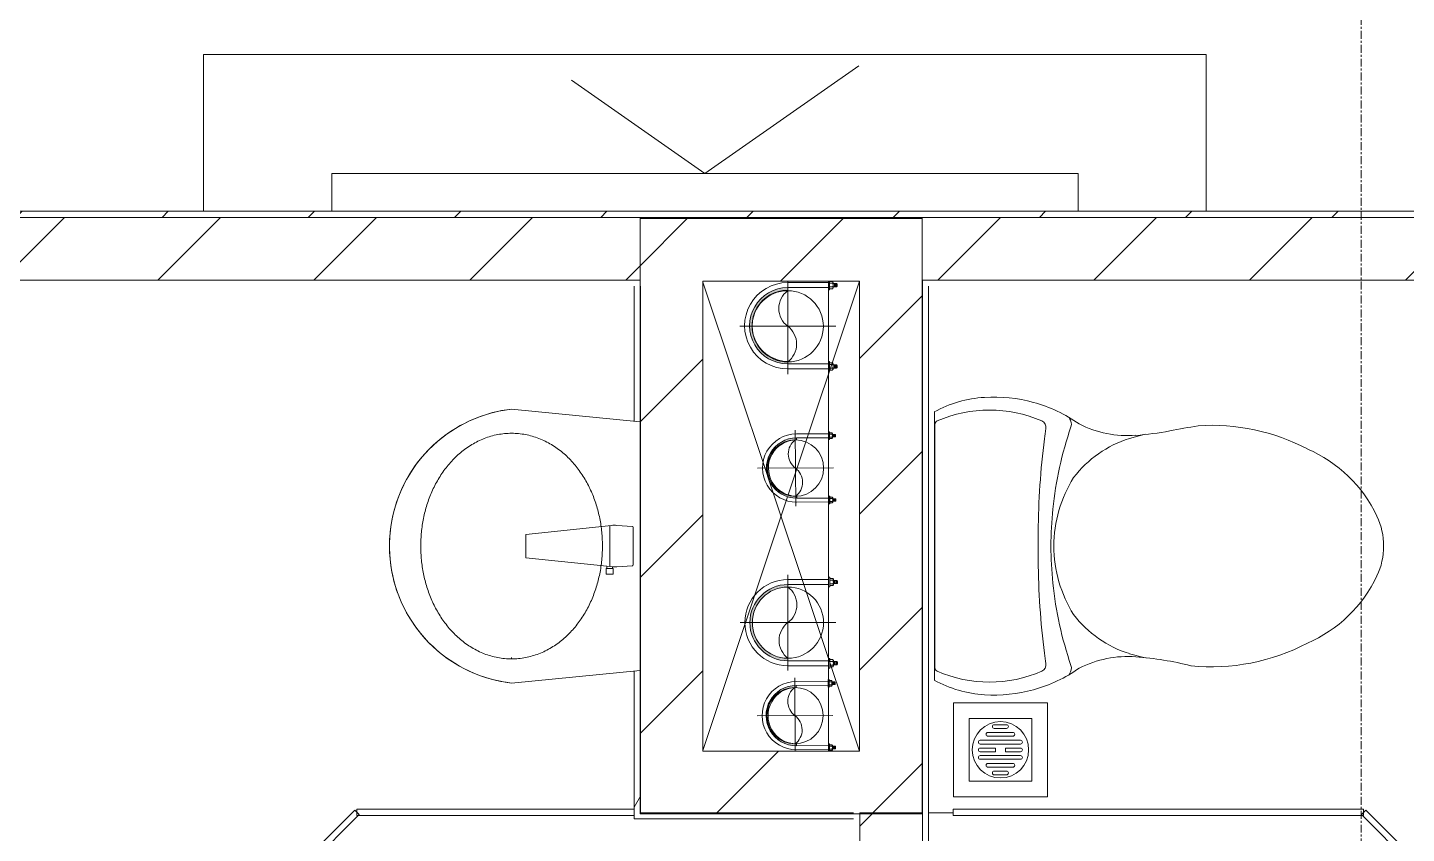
# Model space of a CAD drawing. Header units: millimetres. Extents: x 5356 to 209803, y -16346 to 109894.
# Drawn here: x 112825 to 115025, y 65854 to 67140 of the extents above; entities that cross this region are included whole.
import ezdxf

# ---------------------------------------------------------------- set-up
doc = ezdxf.new("R2010")
doc.units = ezdxf.units.MM
doc.linetypes.add('Grid Line', pattern=[22.225, 12.7, -3.175, 3.175, -3.175])
doc.linetypes.add('IMPORT-CENTER _3_', pattern=[10.16, 6.35, -1.27, 1.27, -1.27])
for name, color, linetype, lineweight in [('0-1', 7, 'Continuous', 5), ('0-2', 9, 'Continuous', 9), ('A-FLOR-1', 9, 'Continuous', 9), ('A-GLAZ-CURT-1', 9, 'Continuous', 9), ('A-WALL-1', 253, 'Continuous', 18), ('A-WALL-2', 9, 'Continuous', 9), ('A-WALL-3', 113, 'Continuous', 18), ('A-WALL-PATT-1', 10, 'Continuous', 9), ('A-WALL-PATT-2', 9, 'Continuous', 9), ('A-WALL-PATT-3', 111, 'Continuous', 9), ('G-IMPT', 8, 'Continuous', 9), ('G-IMPT-2', 8, 'IMPORT-CENTER _3_', 9), ('I-FURN-1', 9, 'Continuous', 9), ('I-WALL-1', 253, 'Continuous', 18), ('M-EQPM', 50, 'Continuous', 9), ('M-EQPM-1', 9, 'Continuous', 9), ('P-SANR-FIXT-1', 9, 'Continuous', 9), ('P-SANR-FIXT-2', 221, 'Continuous', 9), ('S-GRID-1', 1, 'Grid Line', 9)]:
    doc.layers.add(name, color=color, linetype=linetype, lineweight=lineweight)
pattern_1 = [(45, (0, 0), (-124.4508, 124.4508), [])]
pattern_2 = [(0, (0, 0), (894.08, 223.52), [73.762, -596.798, 73.762, -596.798, -3576.32]), (0, (0, 0), (894.08, 223.52), [-1341.12, 73.762, -1267.358, 73.762, -596.798, -1564.64]), (0, (0, 0), (894.08, 223.52), [-3352.8, 73.762, -373.278, 73.762, -1043.838]), (120, (335.28, 111.76), (-640.614, 662.536), [73.762, -596.798, 73.762, -4173.118]), (120, (335.28, 111.76), (-640.614, 662.536), [-744.322, -596.798, 73.762, -1267.358, -2235.2]), (120, (335.28, 111.76), (-640.614, 662.536), [-2682.24, 73.762, -596.798, 73.762, -1490.878]), (120, (335.28, 111.76), (-640.614, 662.536), [-3426.562, -373.278, 73.762, -1043.838]), (240, (447.04, 558.8), (-253.466, -886.056), [73.762, -596.798, 73.762, -4173.118]), (240, (447.04, 558.8), (-253.466, -886.056), [-744.322, -596.798, 73.762, -1267.358, -2235.2]), (240, (447.04, 558.8), (-253.466, -886.056), [-2682.24, 73.762, -596.798, 73.762, -1490.878]), (240, (447.04, 558.8), (-253.466, -886.056), [-3426.562, -373.278, 73.762, -1043.838])]

# ---------------------------------------------------------------- blocks, each defined once
blk = doc.blocks.new('NCV_TKTC_KET CAU_rvt-1-TKCS_MB ĐỊNH VỊ MỐC TỌA ĐỘ CÔNG TRÌNH')
at = {"layer": 'A-FLOR-1'}
blk.add_line((113802.1, 66835.3), (114252.1, 66835.3), dxfattribs=at)
blk = doc.blocks.new('TOILET - TOILET-348229-TKCS_MB ĐỊNH VỊ MỐC TỌA ĐỘ CÔNG TRÌNH')
at = {"layer": 'P-SANR-FIXT-1'}
for p, q in [((214.2, -19.1), (-214.2, -19.1)), ((194, -19.9), (-194, -19.9)), ((-171.7, -330.3), (-178.6, -355.5)), ((171.7, -330.3), (178.6, -355.5))]:
    blk.add_line(p, q, dxfattribs=at)
for centre, radius, start, end in [((-46.1, -111.1), 191.6, 151.2809, 176.4513), ((-193.7, -26.4), 6.48, 92.3168, 156.2862), ((193.7, -26.4), 6.48, 23.7138, 87.6832), ((46.1, -111.1), 191.6, 3.5487, 28.7191), ((-9.8, -107.2), 207.3, 156.2862, 203.7138), ((9.8, -107.2), 207.3, 336.2862, 23.7138), ((1.9, -114.1), 239.7, 176.4513, 195.2961), ((-1.9, -114.1), 239.7, 344.7039, 3.5487), ((-4, -115.7), 233.6, 195.2961, 215.2147), ((-189.1, -185.5), 11.7, 205.4105, 277.5788), ((178.9, -2951.3), 2778.4, 97.2351, 97.5788), ((-14.3, -1400.4), 1215.6, 90.3974, 97.407), ((0, -3462.8), 3278, 89.6026, 90.3974), ((14.3, -1400.4), 1215.6, 82.593, 89.6026), ((-178.9, -2951.3), 2778.4, 82.4212, 82.7649), ((189.1, -185.5), 11.7, 262.4212, 334.5895), ((4, -115.7), 233.6, 324.7853, 344.7039), ((0.6, -792.1), 586.9, 95.8322, 108.9927), ((0, -416), 206.1, 90, 122.0732), ((0, -786.7), 581.5, 84.1678, 95.8322), ((0, -416), 206.1, 57.9268, 90), ((-0.6, -792.1), 586.9, 71.0073, 84.1678), ((-195, -224.1), 13.8, 230.6724, 288.9927), ((-0.4, -384), 179.5, 127.4036, 162.5964), ((0.4, -384), 179.5, 17.4036, 52.5964), ((195, -224.1), 13.8, 251.0073, 309.3276), ((-343.5, -327.4), 167.3, 355.4559, 27.38), ((343.5, -327.4), 167.3, 152.62, 184.5441), ((-719.2, -297.5), 544.3, 346.0536, 355.4559), ((719.2, -297.5), 544.3, 184.5441, 190.2879), ((-1948.3, -805.1), 2171.2, 9.681, 10.8949), ((137.1, -461.2), 329.8, 174.3487, 207.6878), ((-137.1, -461.2), 329.8, 332.3122, 3.6835), ((45.1, -528.6), 217.6, 203.2216, 244.7718), ((-45.1, -528.6), 217.6, 295.2282, 336.7784), ((0, -624.4), 111.7, 244.7718, 295.2282)]:
    blk.add_arc(centre, radius, start, end, dxfattribs=at)
blk = doc.blocks.new('bonruatreo - Chậu rửa-348246-TKCS_MB ĐỊNH VỊ MỐC TỌA ĐỘ CÔNG TRÌNH')
at = {"layer": 'P-SANR-FIXT-1'}
for p, q in [((-218.6, 205), (-198.4, 0)), ((-177.8, 205), (-180.6, 205)), ((198.4, 0), (218.6, 205)), ((-198.4, 0), (198.4, 0)), ((165, 0), (-165, 0))]:
    blk.add_line(p, q, dxfattribs=at)
at = {"layer": 'P-SANR-FIXT-1', "flags": 128}
blk.add_lwpolyline([(-218.6, 205), (-217.4, 213.7), (-215.9, 222.4), (-214, 231), (-211.8, 239.5), (-209.3, 247.9), (-206.4, 256.2), (-203.2, 264.4), (-199.6, 272.5), (-195.8, 280.4), (-191.6, 288.1), (-187.1, 295.7), (-182.3, 303.1), (-177.3, 310.3), (-171.9, 317.3), (-166.3, 324.1), (-160.4, 330.6), (-154.2, 336.9), (-147.8, 342.9), (-141.2, 348.7), (-134.3, 354.2), (-127.3, 359.4), (-120, 364.4), (-112.5, 369), (-104.9, 373.4), (-97.1, 377.4), (-89.1, 381.2), (-81, 384.6), (-72.7, 387.6), (-64.4, 390.4), (-55.9, 392.8), (-47.3, 394.8), (-38.7, 396.6), (-30, 397.9), (-21.3, 399), (-12.5, 399.6), (-3.7, 400), (5.1, 399.9), (13.9, 399.6), (22.6, 398.8), (31.4, 397.8), (40.1, 396.3), (48.7, 394.5), (57.2, 392.4), (65.7, 390), (74, 387.2), (82.2, 384.1), (90.3, 380.6), (98.3, 376.8), (106.1, 372.7), (113.7, 368.3), (121.1, 363.6), (128.4, 358.7), (135.4, 353.4), (142.2, 347.8), (148.8, 342), (155.2, 335.9), (161.3, 329.6), (167.2, 323), (172.8, 316.2), (178.1, 309.2), (183.1, 302), (187.8, 294.6), (192.2, 287), (196.4, 279.2), (200.2, 271.3), (203.7, 263.2), (206.8, 255), (209.7, 246.6), (212.2, 238.2), (214.3, 229.7), (216.1, 221.1), (217.6, 212.4), (218.6, 205)], dxfattribs=at)
at = {"layer": 'P-SANR-FIXT-1'}
blk.add_arc((0, 180), 220, 6.525, 173.475, dxfattribs=at)
for points in [[(-180, 205), (-180, 212.4), (-178.6, 227.3), (-172.4, 248.8), (-162.5, 268.9), (-149.4, 287), (-133.8, 303), (-116.1, 316.6), (-96.9, 327.9), (-76.5, 336.8), (-55.2, 343.5), (-33.3, 347.9), (-11.2, 350.1), (11.1, 350.1), (33.3, 347.9), (55.2, 343.5), (76.5, 336.8), (96.9, 327.9), (116.1, 316.6), (133.8, 302.9), (149.5, 287), (162.5, 268.8), (172.4, 248.8), (178.6, 227.3), (180, 212.4), (180, 205)], [(180, 205), (180, 197.6), (178.6, 182.7), (172.4, 161.2), (162.5, 141.2), (149.5, 123), (133.8, 107.1), (116.1, 93.4), (96.9, 82.1), (76.5, 73.2), (55.2, 66.5), (33.3, 62.1), (11.1, 59.9), (-11.2, 59.9), (-33.3, 62.1), (-55.2, 66.5), (-76.5, 73.2), (-96.9, 82.1), (-116.1, 93.4), (-133.8, 107), (-149.4, 123), (-162.5, 141.1), (-172.4, 161.2), (-178.6, 182.7), (-180, 197.6), (-180, 205)]]:
    blk.add_open_spline(points, degree=3, dxfattribs=at)
at = {"layer": 'P-SANR-FIXT-2'}
for p, q in [((-18.5, 182.5), (-32.2, 52.9)), ((18.5, 182.5), (-18.5, 182.5)), ((33, 45.4), (18.5, 182.5)), ((-35.6, 54.2), (-44.7, 54.2)), ((-44.7, 54.2), (-44.7, 42.8)), ((-35.6, 52.9), (-35.6, 54.2)), ((-32.2, 52.9), (-35.6, 52.9)), ((-35.6, 44.2), (-35.6, 52.9)), ((-35.6, 42.8), (-35.6, 44.2)), ((-35.6, 44.2), (-33.1, 44.2)), ((-32.2, 52.9), (-33.1, 44.2)), ((32.7, 48.5), (-32.7, 48.5)), ((-44.7, 42.8), (-35.6, 42.8)), ((-33, 37.3), (-31.4, 12.2)), ((31.4, 12.2), (33, 37.3)), ((-30.2, 11), (30.2, 11))]:
    blk.add_line(p, q, dxfattribs=at)
for centre, radius, start, end in [((5.5, 41.4), 38.7, 175.8543, 186.034), ((-5.5, 41.4), 38.7, 353.966, 6.034), ((-30.1, 12.3), 1.3, 183.5997, 268.7722), ((30.1, 12.3), 1.3, 271.2278, 356.4003)]:
    blk.add_arc(centre, radius, start, end, dxfattribs=at)
blk = doc.blocks.new('THU NUOC - THU NUOC-V62-TKCS_MB ĐỊNH VỊ MỐC TỌA ĐỘ CÔNG TRÌNH')
at = {"layer": 'M-EQPM-1'}
for p, q in [((-66.3, 70.6), (-66.3, -79.4)), ((83.7, 70.6), (-66.3, 70.6)), ((83.7, -79.4), (83.7, 70.6)), ((58.7, 45.6), (-41.3, 45.6)), ((-41.3, 45.6), (-41.3, -54.4)), ((58.7, -54.4), (58.7, 45.6)), ((-11, 23.3), (28.5, 23.3)), ((-1.1, 35.6), (18.5, 35.6)), ((18.5, 29.6), (-1.1, 29.6)), ((-23.3, 10.8), (40.9, 10.8)), ((40.9, 4.8), (-23.3, 4.8)), ((28.5, 17.3), (-11, 17.3)), ((-23.3, -1.2), (0.7, -1.2)), ((0.7, -7.2), (-23.3, -7.2)), ((-23.3, -13.6), (40.9, -13.6)), ((40.9, -19.6), (-23.3, -19.6)), ((0.7, -1.2), (0.7, -7.2)), ((16.7, -1.2), (40.9, -1.2)), ((16.7, -7.2), (16.7, -1.2)), ((40.9, -7.2), (16.7, -7.2)), ((-11, -26.1), (28.5, -26.1)), ((28.5, -32.1), (-11, -32.1)), ((-1.1, -38.5), (18.5, -38.5)), ((-41.3, -54.4), (58.7, -54.4)), ((18.5, -44.5), (-1.1, -44.5)), ((-66.3, -79.4), (83.7, -79.4))]:
    blk.add_line(p, q, dxfattribs=at)
for centre, radius, start, end in [((8.7, -4.4), 45, 0, 180), ((8.7, -4.4), 45, 0, 180), ((-11, 20.3), 3, 90, 270), ((-1.1, 32.6), 3, 90, 270), ((18.5, 32.6), 3, 270, 90), ((28.5, 20.3), 3, 270, 90), ((-23.3, 7.8), 3, 90, 270), ((40.9, 7.8), 3, 270, 90), ((8.7, -4.4), 45, 180, 360), ((8.7, -4.4), 45, 180, 360), ((-23.3, -4.2), 3, 90, 270), ((-23.3, -16.6), 3, 90, 270), ((40.9, -4.2), 3, 270, 90), ((40.9, -16.6), 3, 270, 90), ((-11, -29.1), 3, 90, 270), ((-1.1, -41.5), 3, 90, 270), ((18.5, -41.5), 3, 270, 90), ((28.5, -29.1), 3, 270, 90)]:
    blk.add_arc(centre, radius, start, end, dxfattribs=at)
blk = doc.blocks.new('System Panel - Glazed-579379-TKCS_MB ĐỊNH VỊ MỐC TỌA ĐỘ CÔNG TRÌNH')
at = {"layer": 'A-GLAZ-CURT-1'}
for p, q in [((350.6, 5), (-350.6, 5)), ((-350.6, 5), (-350.6, -5)), ((350.6, -5), (350.6, 5)), ((-350.6, -5), (350.6, -5))]:
    blk.add_line(p, q, dxfattribs=at)
blk = doc.blocks.new('System Panel - Glazed-840300-TKCS_MB ĐỊNH VỊ MỐC TỌA ĐỘ CÔNG TRÌNH')
at = {"layer": 'A-GLAZ-CURT-1'}
for p, q in [((327.4, 5), (-327.4, 5)), ((-327.4, 5), (-327.4, -5)), ((327.4, -5), (327.4, 5)), ((-327.4, -5), (327.4, -5))]:
    blk.add_line(p, q, dxfattribs=at)
blk = doc.blocks.new('System Panel - Glazed-579637-TKCS_MB ĐỊNH VỊ MỐC TỌA ĐỘ CÔNG TRÌNH')
at = {"layer": 'A-GLAZ-CURT-1'}
for p, q in [((352.2, 5), (-352.2, 5)), ((-352.2, 5), (-352.2, -5)), ((352.2, -5), (352.2, 5)), ((-352.2, -5), (352.2, -5))]:
    blk.add_line(p, q, dxfattribs=at)
blk = doc.blocks.new('System Panel - Glazed-919683-TKCS_MB ĐỊNH VỊ MỐC TỌA ĐỘ CÔNG TRÌNH')
at = {"layer": 'A-GLAZ-CURT-1'}
for p, q in [((221.2, 5), (-221.2, 5)), ((-221.2, 5), (-221.2, -5)), ((221.2, -5), (221.2, 5)), ((-221.2, -5), (221.2, -5))]:
    blk.add_line(p, q, dxfattribs=at)
blk = doc.blocks.new('RES_BAN AN - RES_BAN AN-850638-TKCS_MB ĐỊNH VỊ MỐC TỌA ĐỘ CÔNG TRÌNH')
at = {"layer": 'I-FURN-1'}
for p, q in [((0, 0), (0, -250)), ((1600, -250), (1600, 0)), ((0, -250), (1600, -250))]:
    blk.add_line(p, q, dxfattribs=at)
blk = doc.blocks.new('KE TIVI-2 - KE TIVI-2-842843-TKCS_MB ĐỊNH VỊ MỐC TỌA ĐỘ CÔNG TRÌNH')
at = {"layer": 'I-FURN-1'}
for p, q in [((-595.6, 0), (-595.6, -60)), ((595.6, -60), (595.6, 0)), ((-595.6, -60), (595.6, -60)), ((0, -60), (-245.7, -232.1)), ((213, -209.1), (0, -60))]:
    blk.add_line(p, q, dxfattribs=at)
blk = doc.blocks.new('NCV_TKTC_TANG 1_rvt-1-TKCS_MB ĐỊNH VỊ MỐC TỌA ĐỘ CÔNG TRÌNH')
at = {"layer": 'A-WALL-PATT-1'}
h = blk.add_hatch(dxfattribs=at)
h.set_pattern_fill('FP_2', color=256, style=0, pattern_type=2)
h.set_pattern_definition(pattern_1)
h.paths.add_polyline_path([(113802.1, 66736.9), (113802.1, 66836.9), (111852.6, 66836.9), (111852.6, 66736.9), (113690.2, 66736.9)])
h = blk.add_hatch(dxfattribs=at)
h.set_pattern_fill('FP_2', color=256, style=0, pattern_type=2)
h.set_pattern_definition(pattern_1)
h.paths.add_polyline_path([(116152.6, 66736.9), (116252.6, 66736.9), (116252.6, 66836.9), (116152.6, 66836.9), (116152.6, 66786.9)])
h.paths.add_polyline_path([(115352.6, 66736.9), (115352.6, 66836.9), (114252.1, 66836.9), (114252.6, 66736.9), (114295.4, 66736.9)])
h = blk.add_hatch(dxfattribs=at)
h.set_pattern_fill('FP_4', color=256, style=0, pattern_type=2)
h.set_pattern_definition(pattern_2)
h.paths.add_polyline_path([(113802.6, 65886.9), (113802.1, 66726.9), (113792.6, 66726.9), (113792.6, 66511.7), (113802.1, 66510.8), (113802.1, 66113.9), (113792.6, 66113), (113792.6, 65886.9)])
h = blk.add_hatch(dxfattribs=at)
h.set_pattern_fill('FP_4', color=256, style=0, pattern_type=2)
h.set_pattern_definition(pattern_2)
h.paths.add_polyline_path([(114252.6, 64936.9), (114262.6, 64936.9), (114260.1, 65378.4), (114254.9, 65380.9), (114255, 65396.3), (114262.6, 65396.3), (114262.6, 66726.9), (114252.6, 66726.9), (114252.6, 65020)])
h = blk.add_hatch(dxfattribs=at)
h.set_pattern_fill('FP_2', color=256, style=0, pattern_type=2)
h.set_pattern_definition(pattern_1)
h.paths.add_polyline_path([(114252.6, 65036.9), (114252.6, 65886.9), (114152.6, 65886.9), (114152.6, 65036.9)])
at = {"layer": 'A-WALL-PATT-2'}
h = blk.add_hatch(dxfattribs=at)
h.set_pattern_fill('FP_3', color=256, style=0, pattern_type=2)
h.set_pattern_definition([(45, (0, 0), (-116.67262, 116.67262), [])])
h.paths.add_polyline_path([(116252.6, 66836.9), (116252.6, 66846.9), (116152.6, 66846.9), (116152.6, 66836.9)])
h.paths.add_polyline_path([(113085, 66836.9), (115352.6, 66836.9), (115352.6, 66846.9), (111852.6, 66846.9), (111852.6, 66836.9), (111874.6, 66836.9)])
at = {"layer": 'A-FLOR-1'}
for p, q in [((114252.6, 66736.9), (114252.6, 66726.9)), ((114262.6, 65886.9), (114302.1, 65886.9))]:
    blk.add_line(p, q, dxfattribs=at)
at = {"layer": 'A-WALL-1'}
for p, q in [((113802.1, 66836.9), (111852.6, 66836.9)), ((113802.1, 66736.9), (113802.1, 66836.9)), ((114252.1, 66836.9), (114252.1, 66736.9)), ((111852.6, 66736.9), (113802.1, 66736.9)), ((114252.1, 66736.9), (114252.6, 66736.9)), ((114152.6, 65886.9), (114152.6, 65036.9)), ((114252.6, 65886.9), (114152.6, 65886.9)), ((114252.6, 65036.9), (114252.6, 65886.9))]:
    blk.add_line(p, q, dxfattribs=at)
at = {"layer": 'A-WALL-2'}
for p, q in [((115352.6, 66836.9), (114252.1, 66836.9)), ((114252.1, 66836.9), (115352.6, 66836.9)), ((114252.6, 66736.9), (115352.6, 66736.9))]:
    blk.add_line(p, q, dxfattribs=at)
at = {"layer": 'I-WALL-1'}
for p, q in [((111852.6, 66836.9), (114252.1, 66836.9)), ((115352.6, 66846.9), (111862.6, 66846.9)), ((113792.6, 66726.9), (113792.6, 66511.7)), ((113802.6, 65886.9), (113802.6, 66726.9)), ((114252.6, 66726.9), (114252.6, 65036.9)), ((114262.6, 65396.3), (114262.6, 66726.9)), ((113792.6, 66113), (113792.6, 65886.9)), ((113792.6, 65886.9), (113792.6, 65876.9)), ((114142.6, 65886.9), (113802.6, 65886.9)), ((113792.6, 65876.9), (114142.6, 65876.9))]:
    blk.add_line(p, q, dxfattribs=at)
at = {"layer": 'A-GLAZ-CURT-1'}
for name, p, rotation in [('System Panel - Glazed-579637-TKCS_MB ĐỊNH VỊ MỐC TỌA ĐỘ CÔNG TRÌNH', (113101.2, 65638.3), 44.99999999999964), ('System Panel - Glazed-840300-TKCS_MB ĐỊNH VỊ MỐC TỌA ĐỘ CÔNG TRÌNH', (114629.4, 65887.4), 180), ('System Panel - Glazed-579379-TKCS_MB ĐỊNH VỊ MỐC TỌA ĐỘ CÔNG TRÌNH', (115204.7, 65639.5), 134.9999999999999)]:
    blk.add_blockref(name, p, dxfattribs=dict(at, rotation=rotation))
blk.add_blockref('System Panel - Glazed-919683-TKCS_MB ĐỊNH VỊ MỐC TỌA ĐỘ CÔNG TRÌNH', (113571.4, 65887.4), dxfattribs=at)
at = {"layer": 'I-FURN-1', "rotation": 180}
for name, p in [('RES_BAN AN - RES_BAN AN-850638-TKCS_MB ĐỊNH VỊ MỐC TỌA ĐỘ CÔNG TRÌNH', (114705.6, 66846.9)), ('KE TIVI-2 - KE TIVI-2-842843-TKCS_MB ĐỊNH VỊ MỐC TỌA ĐỘ CÔNG TRÌNH', (113905.6, 66846.9))]:
    blk.add_blockref(name, p, dxfattribs=at)
at = {"layer": 'M-EQPM-1', "rotation": 180}
blk.add_blockref('THU NUOC - THU NUOC-V62-TKCS_MB ĐỊNH VỊ MỐC TỌA ĐỘ CÔNG TRÌNH', (114385.9, 65982.9), dxfattribs=at)
at = {"layer": 'P-SANR-FIXT-1'}
for name, p, rotation in [('TOILET - TOILET-348229-TKCS_MB ĐỊNH VỊ MỐC TỌA ĐỘ CÔNG TRÌNH', (114252.6, 66312.4), 89.99999999999868), ('bonruatreo - Chậu rửa-348246-TKCS_MB ĐỊNH VỊ MỐC TỌA ĐỘ CÔNG TRÌNH', (113802.1, 66312.4), 89.99999999999957)]:
    blk.add_blockref(name, p, dxfattribs=dict(at, rotation=rotation))
blk = doc.blocks.new('TKTC_XREF_251221_MB TANG 1 - TKTC_XREF_260130_MB TANG 1_dwg_CUM U_DN100-V310-TKCS_MB ĐỊNH VỊ MỐC TỌA ĐỘ CÔNG TRÌNH')
at = {"layer": 'G-IMPT'}
blk.add_hatch(color=256, dxfattribs=at).paths.add_polyline_path([(0, -61), (0, -57), (14.8, -55.1), (28.5, -49.4), (40.3, -40.3), (49.4, -28.5), (55.1, -14.8), (57, 0), (55.1, 14.8), (49.4, 28.5), (40.3, 40.3), (28.5, 49.4), (14.8, 55.1), (0, 57), (0, 61), (15.8, 58.9), (30.5, 52.8), (43.1, 43.1), (52.8, 30.5), (58.9, 15.8), (61, 0), (58.9, -15.8), (52.8, -30.5), (43.1, -43.1), (30.5, -52.8), (15.8, -58.9)])
for p, q in [((-79.1, 66.6), (-79.1, 63.4)), ((-76.6, 66.6), (-76.6, 63.4)), ((-74.6, 66.6), (-74.6, 63.4)), ((-72.7, 69.3), (-72.7, 60.7)), ((-66.9, 67.9), (-71.7, 67.9)), ((-66.9, 62.1), (-71.7, 62.1)), ((-65, 69), (0, 69)), ((-79.1, -63.4), (-79.1, -66.6)), ((-76.6, -63.4), (-76.6, -66.6)), ((-74.6, -63.4), (-74.6, -66.6)), ((-72.7, -60.7), (-72.7, -69.3)), ((-66.9, -62.1), (-71.7, -62.1)), ((-66.9, -67.9), (-71.7, -67.9)), ((-66.9, -72.7), (-66.9, -70.8)), ((-65, -69), (0, -69))]:
    blk.add_line(p, q, dxfattribs=at)
at = {"layer": 'G-IMPT', "flags": 128}
for points in [[(-72.7, 67.6), (-78.1, 67.6), (-78.1, 62.4), (-72.7, 62.4)], [(-71.7, 59.2), (-66.9, 59.2), (-66.9, 70.8), (-71.7, 70.8)], [(-66.9, 70.8), (-66.9, 72.7), (-65, 72.7), (-65, 57.3), (-66.9, 57.3), (-66.9, 59.2)], [(-65, 61), (0, 61), (0, 57)], [(-72.7, -62.4), (-78.1, -62.4), (-78.1, -67.6), (-72.7, -67.6)], [(-71.7, -70.8), (-66.9, -70.8), (-66.9, -59.2), (-71.7, -59.2)], [(-66.9, -59.2), (-66.9, -57.3), (-65, -57.3), (-65, -72.6)], [(-65, -61), (0, -61), (0, -57)]]:
    blk.add_lwpolyline(points, dxfattribs=at)
at = {"layer": 'G-IMPT'}
for centre, radius, start, end in [((-78.1, 66.6), 0.96, 90, 180), ((-78.1, 63.4), 0.96, 180, 270), ((-71.1, 69.3), 1.56, 112.6199, 247.3801), ((-67.9, 65), 4.8, 143.1301, 216.8699), ((-71.1, 60.7), 1.56, 112.6199, 247.3801), ((0, 0), 69, 270, 90), ((0, 0), 61, 270, 90), ((0, 0), 57, 270, 90), ((-78.1, -63.4), 0.96, 90, 180), ((-78.1, -66.6), 0.96, 180, 270), ((-71.1, -60.7), 1.56, 112.6199, 247.3801), ((-67.9, -65), 4.8, 143.1301, 216.8699), ((-71.1, -69.3), 1.56, 112.6199, 247.3801)]:
    blk.add_arc(centre, radius, start, end, dxfattribs=at)
blk = doc.blocks.new('TKTC_XREF_251221_MB TANG 1 - TKTC_XREF_260130_MB TANG 1_dwg_$cc-V311-TKCS_MB ĐỊNH VỊ MỐC TỌA ĐỘ CÔNG TRÌNH')
at = {"layer": 'G-IMPT'}
blk.add_circle((0, 0), 0.5, dxfattribs=at)
for centre, radius, start, end in [((0, 0), 0.5, 90, 270), ((0.188, 0.25), 0.313, 126.8699, 233.1301), ((-0.188, -0.25), 0.313, 306.8699, 53.1301)]:
    blk.add_arc(centre, radius, start, end, dxfattribs=at)
at = {"layer": 'G-IMPT-2'}
for p, q in [((0, -0.633), (0, 0.673)), ((-0.673, 0), (0.673, 0))]:
    blk.add_line(p, q, dxfattribs=at)
blk = doc.blocks.new('TKTC_XREF_251221_MB TANG 1 - TKTC_XREF_260130_MB TANG 1_dwg_$cc-4202122-TKCS_MB ĐỊNH VỊ MỐC TỌA ĐỘ CÔNG TRÌNH')
at = {"layer": 'G-IMPT'}
blk.add_circle((0, 0), 0.5, dxfattribs=at)
for centre, radius, start, end in [((0, 0), 0.5, 90, 270), ((0.188, 0.25), 0.313, 126.8699, 233.1301), ((-0.188, -0.25), 0.313, 306.8699, 53.1301)]:
    blk.add_arc(centre, radius, start, end, dxfattribs=at)
at = {"layer": 'G-IMPT-2'}
for p, q in [((0, -0.673), (0, 0.673)), ((-0.673, 0), (0.673, 0))]:
    blk.add_line(p, q, dxfattribs=at)
blk = doc.blocks.new('TKTC_XREF_251221_MB TANG 1 - TKTC_XREF_260130_MB TANG 1_dwg_CUM U_DN100-4202112-TKCS_MB ĐỊNH VỊ MỐC TỌA ĐỘ CÔNG TRÌNH')
at = {"layer": 'G-IMPT'}
blk.add_hatch(color=256, dxfattribs=at).paths.add_polyline_path([(0, 61), (0, 57), (14.8, 55.1), (28.5, 49.4), (40.3, 40.3), (49.4, 28.5), (55.1, 14.8), (57, 0), (55.1, -14.8), (49.4, -28.5), (40.3, -40.3), (28.5, -49.4), (14.8, -55.1), (0, -57), (0, -61), (15.8, -58.9), (30.5, -52.8), (43.1, -43.1), (52.8, -30.5), (58.9, -15.8), (61, 0), (58.9, 15.8), (52.8, 30.5), (43.1, 43.1), (30.5, 52.8), (15.8, 58.9)])
for p, q in [((-79.1, 66.6), (-79.1, 63.4)), ((-76.6, 66.6), (-76.6, 63.4)), ((-74.6, 66.6), (-74.6, 63.4)), ((-72.7, 69.3), (-72.7, 60.7)), ((-66.9, 67.9), (-71.7, 67.9)), ((-65, 69), (0, 69)), ((-66.9, 62.1), (-71.7, 62.1)), ((-79.1, -63.4), (-79.1, -66.6)), ((-76.6, -63.4), (-76.6, -66.6)), ((-74.6, -63.4), (-74.6, -66.6)), ((-72.7, -60.7), (-72.7, -69.3)), ((-66.9, -62.1), (-71.7, -62.1)), ((-66.9, -67.9), (-71.7, -67.9)), ((-65, -69), (0, -69))]:
    blk.add_line(p, q, dxfattribs=at)
at = {"layer": 'G-IMPT', "flags": 128}
for points in [[(-72.7, 67.6), (-78.1, 67.6), (-78.1, 62.4), (-72.7, 62.4)], [(-71.7, 59.2), (-66.9, 59.2), (-66.9, 70.8), (-71.7, 70.8)], [(-66.9, 70.8), (-66.9, 72.7), (-65, 72.7), (-65, 57.3), (-66.9, 57.3), (-66.9, 59.2)], [(-65, 61), (0, 61), (0, 57)], [(-72.7, -62.4), (-78.1, -62.4), (-78.1, -67.6), (-72.7, -67.6)], [(-71.7, -70.8), (-66.9, -70.8), (-66.9, -59.2), (-71.7, -59.2)], [(-66.9, -59.2), (-66.9, -57.3), (-65, -57.3), (-65, -72.7), (-66.9, -72.7), (-66.9, -70.8)], [(-65, -61), (0, -61), (0, -57)]]:
    blk.add_lwpolyline(points, dxfattribs=at)
at = {"layer": 'G-IMPT'}
for centre, radius, start, end in [((-78.1, 66.6), 0.96, 90, 180), ((-71.1, 69.3), 1.56, 112.6199, 247.3801), ((-67.9, 65), 4.8, 143.1301, 216.8699), ((0, 0), 69, 270, 90), ((-78.1, 63.4), 0.96, 180, 270), ((-71.1, 60.7), 1.56, 112.6199, 247.3801), ((0, 0), 61, 270, 90), ((0, 0), 57, 270, 90), ((-78.1, -63.4), 0.96, 90, 180), ((-71.1, -60.7), 1.56, 112.6199, 247.3801), ((-67.9, -65), 4.8, 143.1301, 216.8699), ((-78.1, -66.6), 0.96, 180, 270), ((-71.1, -69.3), 1.56, 112.6199, 247.3801)]:
    blk.add_arc(centre, radius, start, end, dxfattribs=at)
blk = doc.blocks.new('TKTC_XREF_251221_MB TANG 1 - TKTC_XREF_260130_MB TANG 1_dwg_CUM U_DN100-V312-TKCS_MB ĐỊNH VỊ MỐC TỌA ĐỘ CÔNG TRÌNH')
at = {"layer": 'G-IMPT'}
blk.add_hatch(color=256, dxfattribs=at).paths.add_polyline_path([(0, 61), (0, 57), (14.8, 55.1), (28.5, 49.4), (40.3, 40.3), (49.4, 28.5), (55.1, 14.8), (57, 0), (55.1, -14.8), (49.4, -28.5), (40.3, -40.3), (28.5, -49.4), (14.8, -55.1), (0, -57), (0, -61), (15.8, -58.9), (30.5, -52.8), (43.1, -43.1), (52.8, -30.5), (58.9, -15.8), (61, 0), (58.9, 15.8), (52.8, 30.5), (43.1, 43.1), (30.5, 52.8), (15.8, 58.9)])
for p, q in [((-79.1, 66.6), (-79.1, 63.4)), ((-76.6, 66.6), (-76.6, 63.4)), ((-74.6, 66.6), (-74.6, 63.4)), ((-72.7, 69.3), (-72.7, 60.7)), ((-66.9, 67.9), (-71.7, 67.9)), ((-65, 69), (0, 69)), ((-66.9, 62.1), (-71.7, 62.1)), ((-79.1, -63.4), (-79.1, -66.6)), ((-76.6, -63.4), (-76.6, -66.6)), ((-74.6, -63.4), (-74.6, -66.6)), ((-72.7, -60.7), (-72.7, -69.3)), ((-66.9, -62.1), (-71.7, -62.1)), ((-66.9, -67.9), (-71.7, -67.9)), ((-65, -69), (0, -69))]:
    blk.add_line(p, q, dxfattribs=at)
at = {"layer": 'G-IMPT', "flags": 128}
for points in [[(-72.7, 67.6), (-78.1, 67.6), (-78.1, 62.4), (-72.7, 62.4)], [(-71.7, 59.2), (-66.9, 59.2), (-66.9, 70.8), (-71.7, 70.8)], [(-66.9, 70.8), (-66.9, 72.7), (-65, 72.7), (-65, 57.3), (-66.9, 57.3), (-66.9, 59.2)], [(-65, 61), (0, 61), (0, 57)], [(-72.7, -62.4), (-78.1, -62.4), (-78.1, -67.6), (-72.7, -67.6)], [(-71.7, -70.8), (-66.9, -70.8), (-66.9, -59.2), (-71.7, -59.2)], [(-66.9, -59.2), (-66.9, -57.3), (-65, -57.3), (-65, -71)], [(-65, -61), (0, -61), (0, -57)]]:
    blk.add_lwpolyline(points, dxfattribs=at)
at = {"layer": 'G-IMPT'}
for centre, radius, start, end in [((-78.1, 66.6), 0.96, 90, 180), ((-71.1, 69.3), 1.56, 112.6199, 247.3801), ((-67.9, 65), 4.8, 143.1301, 216.8699), ((0, 0), 69, 270, 90), ((-78.1, 63.4), 0.96, 180, 270), ((-71.1, 60.7), 1.56, 112.6199, 247.3801), ((0, 0), 61, 270, 90), ((0, 0), 57, 270, 90), ((-78.1, -63.4), 0.96, 90, 180), ((-71.1, -60.7), 1.56, 112.6199, 247.3801), ((-67.9, -65), 4.8, 143.1301, 216.8699), ((-78.1, -66.6), 0.96, 180, 270), ((-71.1, -69.3), 1.56, 112.6199, 247.3801)]:
    blk.add_arc(centre, radius, start, end, dxfattribs=at)
blk = doc.blocks.new('TKTC_XREF_251221_MB TANG 1 - TKTC_XREF_260130_MB TANG 1_dwg_$cc-V313-TKCS_MB ĐỊNH VỊ MỐC TỌA ĐỘ CÔNG TRÌNH')
at = {"layer": 'G-IMPT'}
blk.add_circle((0, 0), 0.5, dxfattribs=at)
for centre, radius, start, end in [((0, 0), 0.5, 90, 270), ((0.188, 0.25), 0.313, 126.8699, 233.1301), ((-0.188, -0.25), 0.313, 306.8699, 53.1301)]:
    blk.add_arc(centre, radius, start, end, dxfattribs=at)
at = {"layer": 'G-IMPT-2'}
for p, q in [((0, -0.673), (0, 0.631)), ((-0.673, 0), (0.673, 0))]:
    blk.add_line(p, q, dxfattribs=at)
blk = doc.blocks.new('TKTC_XREF_251221_MB TANG 1 - TKTC_XREF_260130_MB TANG 1_dwg_CUM U_DN100-4202115-TKCS_MB ĐỊNH VỊ MỐC TỌA ĐỘ CÔNG TRÌNH')
at = {"layer": 'G-IMPT'}
blk.add_hatch(color=256, dxfattribs=at).paths.add_polyline_path([(0, -61), (0, -57), (14.8, -55.1), (28.5, -49.4), (40.3, -40.3), (49.4, -28.5), (55.1, -14.8), (57, 0), (55.1, 14.8), (49.4, 28.5), (40.3, 40.3), (28.5, 49.4), (14.8, 55.1), (0, 57), (0, 61), (15.8, 58.9), (35.6, 48.9), (43.1, 43.1), (52.8, 30.5), (58.9, 15.8), (61, 0), (58.9, -15.8), (52.8, -30.5), (43.1, -43.1), (30.5, -52.8), (15.8, -58.9)])
for p, q in [((-79.1, 66.6), (-79.1, 63.4)), ((-76.6, 66.6), (-76.6, 63.4)), ((-74.6, 66.6), (-74.6, 63.4)), ((-72.7, 69.3), (-72.7, 60.7)), ((-66.9, 67.9), (-71.7, 67.9)), ((-66.9, 62.1), (-71.7, 62.1)), ((-65, 69), (0, 69)), ((-79.1, -63.4), (-79.1, -66.6)), ((-76.6, -63.4), (-76.6, -66.6)), ((-74.6, -63.4), (-74.6, -66.6)), ((-72.7, -60.7), (-72.7, -69.3)), ((-66.9, -62.1), (-71.7, -62.1)), ((-66.9, -67.9), (-71.7, -67.9)), ((-65, -69), (0, -69))]:
    blk.add_line(p, q, dxfattribs=at)
at = {"layer": 'G-IMPT', "flags": 128}
for points in [[(-72.7, 67.6), (-78.1, 67.6), (-78.1, 62.4), (-72.7, 62.4)], [(-71.7, 59.2), (-66.9, 59.2), (-66.9, 70.8), (-71.7, 70.8)], [(-66.9, 70.8), (-66.9, 72.7), (-65, 72.7), (-65, 57.3), (-66.9, 57.3), (-66.9, 59.2)], [(-65, 61), (0, 61), (0, 57)], [(-72.7, -62.4), (-78.1, -62.4), (-78.1, -67.6), (-72.7, -67.6)], [(-71.7, -70.8), (-66.9, -70.8), (-66.9, -59.2), (-71.7, -59.2)], [(-66.9, -59.2), (-66.9, -57.3), (-65, -57.3), (-65, -72.7), (-66.9, -72.7), (-66.9, -70.8)], [(-65, -61), (0, -61), (0, -57)]]:
    blk.add_lwpolyline(points, dxfattribs=at)
at = {"layer": 'G-IMPT'}
for centre, radius, start, end in [((-78.1, 66.6), 0.96, 90, 180), ((-78.1, 63.4), 0.96, 180, 270), ((-71.1, 69.3), 1.56, 112.6199, 247.3801), ((-67.9, 65), 4.8, 143.1301, 216.8699), ((-71.1, 60.7), 1.56, 112.6199, 247.3801), ((0, 0), 69, 270, 90), ((0, 0), 61, 270, 90), ((0, 0), 57, 270, 90), ((-78.1, -63.4), 0.96, 90, 180), ((-78.1, -66.6), 0.96, 180, 270), ((-71.1, -60.7), 1.56, 112.6199, 247.3801), ((-67.9, -65), 4.8, 143.1301, 216.8699), ((-71.1, -69.3), 1.56, 112.6199, 247.3801)]:
    blk.add_arc(centre, radius, start, end, dxfattribs=at)
blk = doc.blocks.new('TKTC_XREF_251221_MB TANG 1 - TKTC_XREF_260130_MB TANG 1_dwg_$cc-4202118-TKCS_MB ĐỊNH VỊ MỐC TỌA ĐỘ CÔNG TRÌNH')
at = {"layer": 'G-IMPT'}
blk.add_circle((0, 0), 0.5, dxfattribs=at)
for centre, radius, start, end in [((0, 0), 0.5, 90, 270), ((0.188, 0.25), 0.313, 126.8699, 233.1301), ((-0.188, -0.25), 0.313, 306.8699, 53.1301)]:
    blk.add_arc(centre, radius, start, end, dxfattribs=at)
at = {"layer": 'G-IMPT-2'}
for p, q in [((0, -0.673), (0, 0.673)), ((-0.673, 0), (0.673, 0))]:
    blk.add_line(p, q, dxfattribs=at)
blk = doc.blocks.new('TKTC_XREF_251221_MB TANG 1 - TKTC_XREF_260130_MB TANG 1_dwg-4202109-TKCS_MB ĐỊNH VỊ MỐC TỌA ĐỘ CÔNG TRÌNH')
at = {"layer": 'G-IMPT'}
blk.add_line((-89048.8, -335361.8), (-89048.8, -334611.8), dxfattribs=at)
for name, p, xscale, yscale, zscale, rotation in [('TKTC_XREF_251221_MB TANG 1 - TKTC_XREF_260130_MB TANG 1_dwg_$cc-V313-TKCS_MB ĐỊNH VỊ MỐC TỌA ĐỘ CÔNG TRÌNH', (-89114, -334683.5), 113.7150000000091, 113.7150000000091, 113.7150000000091, 359.9990086636432), ('TKTC_XREF_251221_MB TANG 1 - TKTC_XREF_260130_MB TANG 1_dwg_CUM U_DN100-V312-TKCS_MB ĐỊNH VỊ MỐC TỌA ĐỘ CÔNG TRÌNH', (-89114, -334682.6), 0.9975000000000005, 0.9975000000000005, 0.9975000000000005, 180.000991338195), ('TKTC_XREF_251221_MB TANG 1 - TKTC_XREF_260130_MB TANG 1_dwg_$cc-4202118-TKCS_MB ĐỊNH VỊ MỐC TỌA ĐỘ CÔNG TRÌNH', (-89101.7, -334909.7), 90.00000000005107, 90.00000000005107, 90.00000000005107, 0.3740267799372842), ('TKTC_XREF_251221_MB TANG 1 - TKTC_XREF_260130_MB TANG 1_dwg_CUM U_DN100-4202112-TKCS_MB ĐỊNH VỊ MỐC TỌA ĐỘ CÔNG TRÌNH', (-89113.6, -335156.4), 0.9974999999999965, 0.9974999999999965, 0.9974999999999965, 180.0009913385626), ('TKTC_XREF_251221_MB TANG 1 - TKTC_XREF_260130_MB TANG 1_dwg_$cc-V311-TKCS_MB ĐỊNH VỊ MỐC TỌA ĐỘ CÔNG TRÌNH', (-89102.4, -335304.8), 90.00000000005107, 90.00000000005107, 90.00000000005107, 0.3740267799372842)]:
    blk.add_blockref(name, p, dxfattribs=dict(xscale=xscale, yscale=yscale, zscale=zscale, rotation=rotation))
at = {"extrusion": (0, 0, -1)}
for name, p, xscale, yscale, zscale, rotation in [('TKTC_XREF_251221_MB TANG 1 - TKTC_XREF_260130_MB TANG 1_dwg_CUM U_DN100-4202115-TKCS_MB ĐỊNH VỊ MỐC TỌA ĐỘ CÔNG TRÌNH', (89099.8, -334909.7), 0.7894736842105242, 0.7894736842105242, -0.7894736842105242, 359.6259732184666), ('TKTC_XREF_251221_MB TANG 1 - TKTC_XREF_260130_MB TANG 1_dwg_$cc-4202122-TKCS_MB ĐỊNH VỊ MỐC TỌA ĐỘ CÔNG TRÌNH', (89113.6, -335156.4), 113.7150000000092, 113.7150000000092, -113.7150000000092, 179.9990086636432), ('TKTC_XREF_251221_MB TANG 1 - TKTC_XREF_260130_MB TANG 1_dwg_CUM U_DN100-V310-TKCS_MB ĐỊNH VỊ MỐC TỌA ĐỘ CÔNG TRÌNH', (89100.4, -335304.8), 0.7894736842105242, 0.7894736842105242, -0.7894736842105242, 359.6259732184666)]:
    blk.add_blockref(name, p, dxfattribs=dict(at, xscale=xscale, yscale=yscale, zscale=zscale, rotation=rotation))
blk = doc.blocks.new('TKTC_XREF_251221_MB TANG 1 - TKTC_XREF_251221_MB TANG 1-2038492-TKCS_MB ĐỊNH VỊ MỐC TỌA ĐỘ CÔNG TRÌNH')
blk.add_blockref('TKTC_XREF_251221_MB TANG 1 - TKTC_XREF_260130_MB TANG 1_dwg-4202109-TKCS_MB ĐỊNH VỊ MỐC TỌA ĐỘ CÔNG TRÌNH', (169499.1, 384109.7))

msp = doc.modelspace()

# ---------------------------------------------------------------- hatches: boundary and pattern name
at = {"layer": 'A-WALL-PATT-3'}
h = msp.add_hatch(dxfattribs=at)
h.set_pattern_fill('FP_1', color=256, style=0, pattern_type=2)
h.set_pattern_definition(pattern_1)
h.paths.add_polyline_path([(113902.2, 66734.9), (114152.2, 66734.9), (114152.2, 66834.9), (113802.2, 66834.9), (113802.2, 66734.9)])
h = msp.add_hatch(dxfattribs=at)
h.set_pattern_fill('FP_1', color=256, style=0, pattern_type=2)
h.set_pattern_definition(pattern_1)
h.paths.add_polyline_path([(114152.2, 65884.9), (114252.2, 65884.9), (114252.2, 66834.9), (114152.2, 66834.9), (114152.2, 65984.9)])
h = msp.add_hatch(dxfattribs=at)
h.set_pattern_fill('FP_1', color=256, style=0, pattern_type=2)
h.set_pattern_definition(pattern_1)
h.paths.add_polyline_path([(113802.2, 65984.9), (113902.2, 65984.9), (113902.2, 66734.9), (113802.2, 66734.9), (113802.2, 66006.2)])
h = msp.add_hatch(dxfattribs=at)
h.set_pattern_fill('FP_1', color=256, style=0, pattern_type=2)
h.set_pattern_definition(pattern_1)
h.paths.add_polyline_path([(113802.2, 65884.9), (114152.2, 65884.9), (114152.2, 65984.9), (113802.2, 65984.9)])

# ---------------------------------------------------------------- linework, layer by layer
at = {"layer": '0-2'}
for p, q in [((114005.3, 66424.8), (113902.2, 66733.6)), ((114038.5, 66394.2), (114152.2, 66734.9)), ((114152.2, 65984.9), (114006, 66422.7)), ((113902.2, 65986.2), (114037.5, 66391.2))]:
    msp.add_line(p, q, dxfattribs=at)
at = {"layer": 'A-WALL-3'}
for p, q in [((114252.2, 66834.9), (113802.2, 66834.9)), ((113802.2, 66834.9), (113802.2, 65884.9)), ((114252.2, 65884.9), (114252.2, 66834.9)), ((113902.2, 66734.9), (114152.2, 66734.9)), ((113902.2, 65984.9), (113902.2, 66734.9)), ((114152.2, 66734.9), (114152.2, 65984.9)), ((114152.2, 65984.9), (113902.2, 65984.9)), ((113802.2, 65884.9), (114252.2, 65884.9))]:
    msp.add_line(p, q, dxfattribs=at)
at = {"layer": 'S-GRID-1'}
msp.add_line((114952.6, 20960.6), (114952.6, 80482.7), dxfattribs=at)

# ---------------------------------------------------------------- block references
at = {"layer": '0-1'}
for name in ['NCV_TKTC_KET CAU_rvt-1-TKCS_MB ĐỊNH VỊ MỐC TỌA ĐỘ CÔNG TRÌNH', 'NCV_TKTC_TANG 1_rvt-1-TKCS_MB ĐỊNH VỊ MỐC TỌA ĐỘ CÔNG TRÌNH']:
    msp.add_blockref(name, (0, 0), dxfattribs=at)
at = {"layer": 'M-EQPM'}
msp.add_blockref('TKTC_XREF_251221_MB TANG 1 - TKTC_XREF_251221_MB TANG 1-2038492-TKCS_MB ĐỊNH VỊ MỐC TỌA ĐỘ CÔNG TRÌNH', (33652.6, 17236.9), dxfattribs=at)

doc.saveas('drawing.dxf')
